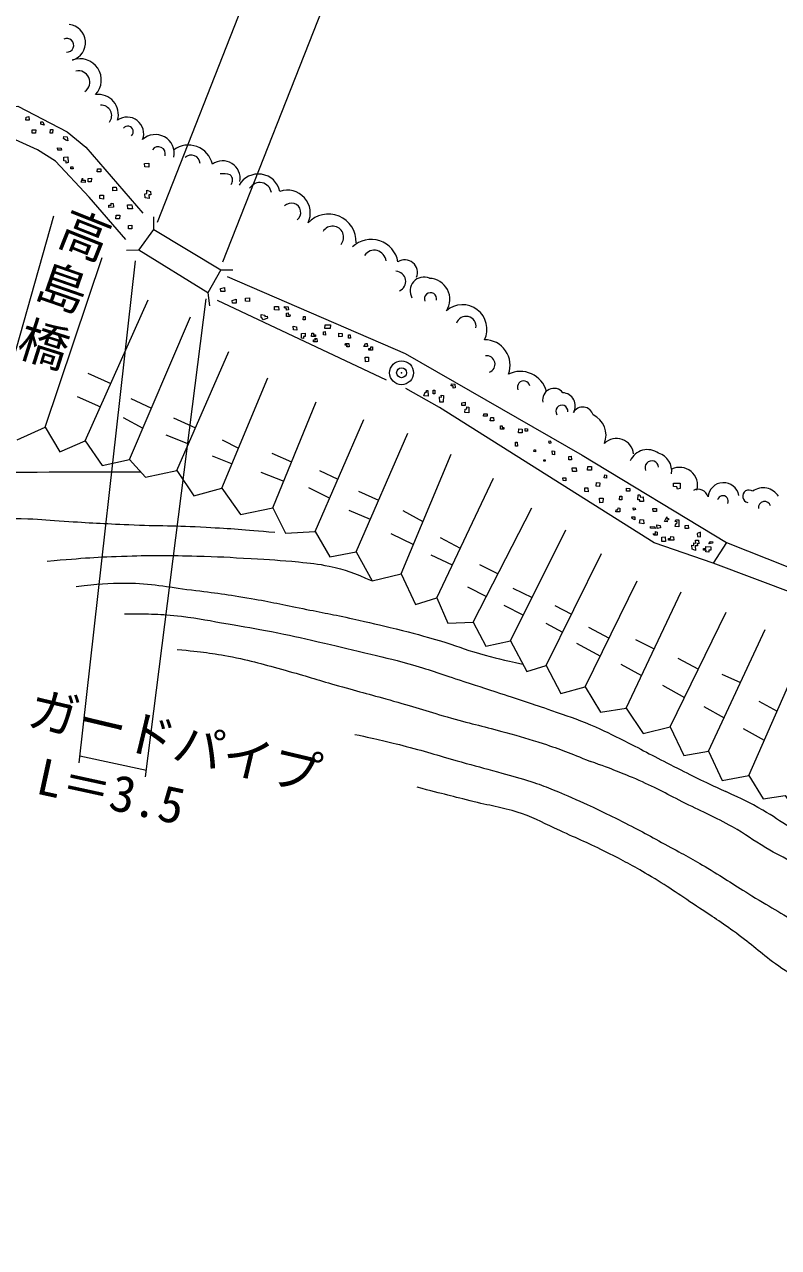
# Model space of a CAD drawing. Units: millimetres, scale not verified. Extents: x 40000 to 680000, y 20000 to 380000.
# Drawn here: x 424950 to 462875, y 252030 to 313584 of the extents above; entities that cross this region are included whole.
import ezdxf
from ezdxf.enums import TextEntityAlignment as Align

# ---------------------------------------------------------------- set-up
doc = ezdxf.new("R2010")
doc.units = ezdxf.units.MM
doc.header["$LTSCALE"] = 1000
doc.header["$PDMODE"] = 32
doc.header["$PDSIZE"] = 500
for name, color, linetype, lineweight in [('M-BGD', 7, 'Continuous', 13), ('M-BMK-SRVR', 3, 'Continuous', 13), ('M-STR-HTXT', 7, 'Continuous', 13), ('M-STR-STR1', 1, 'Continuous', 13)]:
    doc.layers.add(name, color=color, linetype=linetype, lineweight=lineweight)
doc.styles.add('ＭＳ ゴシック', font='')
doc.styles.get('ＭＳ ゴシック').set_extended_font_data('MS Gothic')

msp = doc.modelspace()

# ---------------------------------------------------------------- linework, layer by layer
at = {"layer": 'M-BGD'}
for p, q in [((423563, 293830), (426425, 303951)), ((425997, 293317), (428859, 301858)), ((428005, 292634), (431165, 299723)), ((443161, 295677), (434666, 299685)), ((430225, 291695), (433300, 298869)), ((432617, 291139), (435222, 297118)), ((428133, 296043), (429290, 295517)), ((434880, 290243), (437186, 295794)), ((427605, 294862), (428769, 294348)), ((430293, 294762), (431333, 294280)), ((437442, 289260), (439620, 294598)), ((429916, 293807), (430901, 293270)), ((432453, 293782), (433548, 293277)), ((439577, 288065), (442012, 293702)), ((441627, 287040), (444232, 293018)), ((432051, 292928), (433201, 292481)), ((434890, 292677), (435721, 292268)), ((434388, 291873), (435390, 291470)), ((437397, 292009), (438386, 291572)), ((443891, 285929), (446410, 291951)), ((436844, 291054), (437989, 290601)), ((439783, 291129), (440712, 290692)), ((445684, 284734), (448545, 290755)), ((439231, 290275), (440305, 289750)), ((441743, 290099), (442758, 289635)), ((441266, 289145), (442344, 288686)), ((443979, 289120), (444993, 288563)), ((447521, 283495), (450467, 289260)), ((449400, 282556), (452175, 288150)), ((443376, 287964), (444512, 287413)), ((445863, 287763), (446868, 287226)), ((445385, 286884), (446468, 286383)), ((451193, 281317), (453969, 286954)), ((447835, 286413), (448766, 285932)), ((447229, 285275), (448189, 284802)), ((449505, 285216), (450487, 284747)), ((453158, 280250), (455763, 285588)), ((455207, 279182), (457983, 285033)), ((449061, 284359), (450043, 283853)), ((451618, 284344), (452470, 283911)), ((457428, 278243), (460246, 284008)), ((451175, 283458), (452018, 282992)), ((453317, 283251), (454352, 282697)), ((455678, 282623), (456622, 282164)), ((459350, 277004), (462205, 283126)), ((461376, 275790), (464566, 283050)), ((452714, 282447), (453913, 281798)), ((454950, 281392), (455986, 280824)), ((457814, 281693), (458845, 281141)), ((460020, 280890), (460966, 280468)), ((457035, 280337), (458149, 279717)), ((461878, 279533), (462800, 279030)), ((459115, 279257), (460139, 278697)), ((461100, 278152), (462156, 277565))]:
    msp.add_line(p, q, dxfattribs=at)
for points in [[(418954, 308915), (422055, 309338), (424618, 309464), (427104, 308183), (428034, 307404), (430898, 304088)], [(430044, 302757), (428210, 304892), (426502, 306700), (425597, 307278), (423939, 308032), (421729, 308007), (419446, 307734)], [(435151, 300898), (444099, 297030), (452991, 291905), (460251, 287509)], [(460251, 287509), (459585, 286471), (456621, 287501), (445819, 294309), (444123, 295257)], [(424588, 292677), (425997, 293317), (426723, 292079), (428005, 292634), (428859, 291396), (430225, 291695), (431037, 290798), (432617, 291139), (433471, 289858), (434880, 290243), (435820, 288919), (437442, 289260), (438083, 287979), (439577, 288065), (440303, 286783), (441627, 287040), (442439, 285588), (443891, 285929), (444617, 284392), (445684, 284734), (446239, 283453), (447521, 283495), (448161, 282300), (449400, 282556), (450211, 281018), (451193, 281317), (451919, 279908), (453158, 280250), (453926, 278969), (455207, 279182), (456061, 277901), (457428, 278243), (458111, 276791), (459350, 277004)], [(460251, 287509), (463346, 286281), (465456, 285653), (467440, 285301), (469425, 285075), (470530, 285000), (473369, 283920), (480327, 280629), (485251, 276157), (486883, 274725)], [(486180, 273871), (478820, 279925), (474474, 282010), (470254, 283744), (468194, 283970), (466486, 284221), (463773, 284899), (459585, 286471)], [(459350, 277004), (460045, 275539), (461376, 275790), (462105, 274610), (463210, 274786), (464039, 273555), (465295, 273806), (466526, 272073), (467631, 272173)]]:
    msp.add_lwpolyline(points, dxfattribs=at)
for points in [[(425169, 308957), (425178, 308774), (425022, 308774), (425030, 308922)], [(425934, 308513), (425769, 308565), (425769, 308687), (425865, 308687)], [(425517, 308287), (425508, 308105), (425343, 308105), (425343, 308279)], [(426264, 308296), (426369, 308296), (426360, 308105), (426247, 308105)], [(427101, 307936), (427127, 307728), (427031, 307762), (426918, 307849), (426927, 307945)], [(426796, 307354), (426805, 307258), (426623, 307258), (426614, 307371)], [(427127, 306919), (427144, 306632), (427040, 306598), (427040, 306702), (426927, 306728), (426936, 306911)], [(431197, 306597), (431197, 306397), (430997, 306414), (430979, 306588)], [(427388, 306420), (427393, 306313), (427280, 306318), (427275, 306420)], [(428796, 306319), (428796, 306163), (428613, 306163), (428622, 306319)], [(427866, 305841), (427866, 305754), (427996, 305746), (428005, 305624), (427805, 305641)], [(428318, 305850), (428300, 305659), (428161, 305668), (428161, 305833)], [(429563, 305388), (429589, 305223), (429397, 305206), (429397, 305397)], [(428919, 304989), (428919, 304797), (428746, 304823), (428737, 304989)], [(431292, 305180), (431310, 305006), (431197, 305015), (431214, 304832), (431014, 304867), (431005, 305067), (431101, 305084), (431101, 305249)], [(429415, 304571), (429432, 304389), (429198, 304380), (429189, 304484), (429302, 304493), (429311, 304597)], [(430380, 304302), (430145, 304302), (430136, 304511), (430345, 304502)], [(429745, 303980), (429736, 303798), (429545, 303806), (429554, 303989)], [(430354, 303476), (430354, 303294), (430180, 303294), (430180, 303459)], [(435010, 300342), (435027, 300151), (434819, 300142), (434810, 300290)], [(436270, 299820), (436261, 299647), (436062, 299655), (436062, 299812)], [(435592, 299760), (435601, 299551), (435410, 299551), (435401, 299699)], [(437722, 299386), (437739, 299203), (437530, 299221), (437530, 299395)], [(438215, 299373), (438215, 299334), (438221, 299214), (438131, 299211), (438131, 299283), (438032, 299316), (438035, 299382)], [(437035, 298960), (437035, 298882), (437157, 298899), (437165, 298803), (436974, 298725), (436861, 298847), (436853, 298995)], [(438209, 299063), (438218, 298985), (438306, 298976), (438300, 298895), (438134, 298886), (438128, 299051)], [(439064, 298892), (439064, 298724), (438973, 298717), (438982, 298886)], [(438639, 298375), (438642, 298206), (438480, 298212), (438471, 298393)], [(439063, 298044), (439063, 297875), (438988, 297878), (438991, 297782), (438886, 297800), (438886, 298032)], [(439487, 298044), (439484, 297963), (439581, 297960), (439581, 297878), (439385, 297875), (439397, 298044)], [(440077, 298125), (440083, 297948), (439984, 297957), (439984, 298122)], [(440335, 298462), (440323, 298290), (440056, 298290), (440074, 298459)], [(440929, 298028), (440926, 297875), (440767, 297869), (440761, 298041)], [(441338, 297959), (441350, 297788), (441254, 297797), (441251, 297971)], [(439662, 297785), (439668, 297617), (439484, 297617), (439484, 297707), (439581, 297707), (439572, 297791)], [(441263, 297529), (441281, 297358), (441170, 297358), (441182, 297436), (441085, 297442), (441094, 297526)], [(442187, 297535), (442202, 297376), (442023, 297371), (442100, 297520)], [(442453, 297356), (442448, 297197), (442264, 297187), (442264, 297284), (442376, 297279), (442376, 297366)], [(442090, 296845), (442253, 296845), (442258, 296615), (442105, 296599)], [(446425, 295492), (446602, 295474), (446614, 295293), (446515, 295281), (446509, 295395), (446410, 295395)], [(445243, 295161), (445249, 294884), (445035, 294893), (445107, 295074), (445165, 295074), (445165, 295161)], [(445583, 295173), (445589, 294992), (445504, 294995), (445498, 295173)], [(446019, 294911), (446016, 294583), (445844, 294574), (445820, 294836), (445922, 294821), (445913, 294920)], [(447112, 294574), (447107, 294410), (446948, 294410), (446948, 294548)], [(447296, 294323), (447291, 294042), (447102, 294047), (447112, 294221), (447204, 294236), (447204, 294344)], [(448047, 293986), (448216, 293986), (448216, 293878), (448037, 293878)], [(448537, 293800), (448548, 293638), (448376, 293641), (448408, 293802)], [(448969, 293379), (448971, 293302), (449056, 293300), (449056, 293210), (448891, 293213), (448886, 293381)], [(449980, 293211), (449980, 293032), (449796, 293038), (449822, 293232)], [(450251, 293227), (450256, 293114), (450134, 293119), (450128, 293242)], [(449735, 292562), (449750, 292357), (449638, 292357), (449643, 292557)], [(451437, 292524), (451427, 292606), (451299, 292596), (451335, 292504)], [(450583, 292170), (450644, 292175), (450650, 292083), (450573, 292093)], [(451601, 292105), (451611, 291921), (451504, 291941), (451494, 292120)], [(452445, 291854), (452455, 291681), (452327, 291681), (452332, 291839)], [(451064, 291679), (451146, 291674), (451140, 291603), (451074, 291603)], [(452695, 291266), (452711, 291093), (452506, 291093), (452501, 291266)], [(453468, 291339), (453468, 291161), (453274, 291155), (453289, 291334)], [(452026, 290762), (452185, 290762), (452185, 290608), (452037, 290629)], [(454230, 290900), (454230, 290746), (454102, 290762), (454133, 290925)], [(453289, 290256), (453305, 290071), (453126, 290087), (453136, 290271)], [(453888, 290511), (453877, 290332), (453709, 290342), (453714, 290527)], [(455389, 290237), (455395, 290094), (455221, 290099), (455221, 290252)], [(457929, 290500), (457929, 290222), (457790, 290205), (457755, 290309), (457599, 290335), (457590, 290500)], [(454050, 289746), (454045, 289521), (453881, 289516), (453866, 289746)], [(454986, 289848), (454996, 289654), (454883, 289664), (454894, 289848)], [(456075, 289808), (456090, 289572), (455906, 289572), (455906, 289664), (455793, 289664), (455814, 289915), (455901, 289920), (455931, 289802)], [(454894, 289245), (454899, 289061), (454699, 289061), (454704, 289153), (454796, 289158), (454807, 289250)], [(455645, 288800), (455650, 288708), (455650, 288652), (455517, 288724), (455492, 288805)], [(455666, 289245), (455676, 289174), (455574, 289138), (455563, 289255)], [(456739, 289225), (456744, 289066), (456565, 289066), (456555, 289230)], [(457261, 288805), (457261, 288729), (457343, 288718), (457348, 288647), (457251, 288642), (457266, 288550), (457148, 288565)], [(456080, 288647), (456105, 288458), (455891, 288488), (455921, 288667)], [(456658, 288304), (456673, 288222), (456433, 288233), (456438, 288325)], [(456928, 288376), (456939, 288243), (456775, 288217), (456755, 288407)], [(457705, 288647), (457869, 288657), (457869, 288304), (457685, 288325), (457710, 288468), (457767, 288458), (457777, 288550), (457685, 288565)], [(458334, 288381), (458355, 288212), (458186, 288222), (458181, 288376)], [(456765, 288038), (456765, 287885), (456596, 287880), (456576, 287957), (456688, 287967), (456688, 288064)], [(457173, 287803), (457184, 287558), (457010, 287563), (457010, 287788)], [(457598, 287803), (457603, 287624), (457347, 287624), (457337, 287721), (457450, 287721), (457460, 287819)], [(458856, 287634), (458871, 287450), (458789, 287461), (458794, 287353), (458687, 287348), (458702, 287103), (458533, 287185), (458518, 287374), (458620, 287369), (458610, 287491), (458712, 287486), (458697, 287629)], [(458953, 288033), (458789, 287972), (458794, 287813), (458953, 287803)], [(459566, 287553), (459561, 287486), (459377, 287450), (459454, 287563)], [(459464, 287287), (459474, 287128), (459377, 287128), (459377, 287026), (459214, 287036), (459229, 287128), (459096, 287123), (459096, 287215), (459219, 287215), (459219, 287312)]]:
    msp.add_lwpolyline(points, close=True, dxfattribs=at)
for centre, radius, start, end in [((427099, 312672), 918, 287.3224, 83.53592), ((427083, 312538), 344, 266.3934, 116.72686), ((427740, 310786), 1075, 316.93252, 109.99824), ((427663, 310680), 570, 305.37633, 103.01009), ((428664, 309052), 1010, 343.58416, 97.94305), ((428808, 308994), 528, 321.18862, 93.51114), ((430116, 308093), 830, 338.73208, 125.61135), ((430145, 308193), 278, 311.16853, 140.99332), ((431531, 307093), 949, 349.06382, 132.55326), ((431675, 307073), 359, 343.64093, 144.29989), ((433195, 306280), 1235, 13.02239, 126.41245), ((433344, 306575), 434, 1.59342, 134.80376), ((434912, 305833), 888, 350.45233, 125.31801), ((434893, 304722), 1352, 72.50587, 94.07446), ((435089, 305754), 332, 316.19778, 50.73868), ((436710, 304944), 1113, 12.44001, 150.37754), ((436781, 305032), 595, 8.94189, 148.1406), ((438170, 304090), 1155, 334.69704, 108.83323), ((438373, 304122), 473, 307.58277, 135.93783), ((440236, 302652), 1391, 357.50286, 137.25741), ((440443, 302876), 559, 320.05364, 148.27105), ((442390, 301398), 1367, 10.06751, 133.44078), ((442542, 301627), 594, 5.87553, 145.42581), ((444077, 301100), 636, 337.65894, 122.42596), ((443614, 300651), 510, 292.72361, 87.62741), ((445035, 300178), 691, 65.78897, 210.39915), ((445286, 299751), 1057, 326.99882, 88.22724), ((445373, 299778), 307, 345.89208, 204.0474), ((446981, 298251), 1228, 334.06649, 131.19416), ((447160, 298391), 504, 351.57303, 162.43774), ((448097, 296435), 1279, 339.16954, 90.47944), ((448186, 296483), 430, 290.61261, 96.64138), ((449895, 294768), 1355, 15.37023, 116.42531), ((450063, 295326), 319, 14.07632, 202.79358), ((451580, 294702), 570, 37.86341, 192.95202), ((451994, 294392), 660, 328.4852, 86.91375), ((451978, 294119), 304, 355.81508, 214.69515), ((453029, 293798), 533, 14.33912, 152.17154), ((453071, 292907), 1127, 338.635, 65.17136), ((454728, 291886), 861, 6.23015, 134.82925), ((456288, 291235), 951, 54.53277, 155.77536), ((456577, 291122), 925, 350.81158, 73.49301), ((456500, 291277), 341, 3.7314, 204.34109), ((457907, 290399), 896, 343.7967, 117.06882), ((458832, 289681), 513, 14.40773, 118.09328), ((460110, 289739), 784, 10.57075, 174.88187), ((461386, 289837), 315, 53.23447, 258.56106), ((462107, 289354), 908, 32.24394, 125.88843), ((460077, 289593), 275, 335.40233, 166.74838), ((462178, 289264), 311, 16.30187, 188.45964)]:
    msp.add_arc(centre, radius, start, end, dxfattribs=at)
for points, knots in [([(415717, 290292), (416589, 290508), (416855, 290566), (417596, 290676), (418506, 290812), (419027, 290788), (419945, 290847), (424172, 291122), (425586, 291051), (430788, 291072)], [0, 0, 0, 0, 1, 1, 1, 2, 2, 2, 3, 3, 3, 3]), ([(420628, 288370), (421646, 288549), (421950, 288601), (422806, 288669), (423704, 288741), (424211, 288728), (425112, 288712), (425831, 288699), (426230, 288628), (426948, 288584), (428215, 288507), (428925, 288469), (430194, 288413), (431711, 288346), (432563, 288369), (434080, 288285), (435432, 288210), (435876, 288174), (437539, 288029)], [0, 0, 0, 0, 1, 1, 1, 2, 2, 2, 3, 3, 3, 4, 4, 4, 5, 5, 5, 6, 6, 6, 6]), ([(426094, 286577), (428009, 286738), (428538, 286789), (430108, 286833), (431475, 286872), (432243, 286868), (433610, 286833), (434678, 286806), (435276, 286771), (436343, 286705), (437278, 286647), (437803, 286630), (438735, 286534), (439338, 286472), (439678, 286444), (440272, 286321), (441147, 286139), (441463, 285984), (442439, 285588)], [0, 0, 0, 0, 1, 1, 1, 2, 2, 2, 3, 3, 3, 4, 4, 4, 5, 5, 5, 6, 6, 6, 6]), ([(427546, 285296), (428706, 285438), (429079, 285466), (430066, 285466), (431357, 285467), (432072, 285282), (433354, 285125), (434524, 284981), (435180, 284896), (436343, 284698), (437365, 284523), (437931, 284389), (438948, 284185), (439933, 283988), (440487, 283888), (441468, 283673), (442321, 283486), (442798, 283373), (443646, 283160), (444517, 282942), (445005, 282818), (445866, 282563), (446640, 282333), (447055, 282144), (447831, 281922), (448673, 281681), (448968, 281620), (450012, 281396)], [0, 0, 0, 0, 1, 1, 1, 2, 2, 2, 3, 3, 3, 4, 4, 4, 5, 5, 5, 6, 6, 6, 7, 7, 7, 8, 8, 8, 9, 9, 9, 9]), ([(429980, 283929), (431327, 283919), (431730, 283927), (432841, 283801), (433765, 283697), (434274, 283573), (435190, 283417), (436042, 283272), (436520, 283199), (437368, 283032), (438289, 282851), (438801, 282728), (439717, 282520), (440636, 282311), (441149, 282187), (442065, 281965), (442934, 281754), (443426, 281653), (444286, 281410), (445281, 281128), (445822, 280917), (446806, 280598), (447624, 280333), (448082, 280184), (448898, 279915), (449900, 279585), (450465, 279410), (451460, 279061), (452232, 278790), (452671, 278651), (453425, 278335), (454106, 278049), (454471, 277851), (455133, 277523), (456109, 277040), (456637, 276731), (457610, 276242), (458623, 275734), (458952, 275577), (460219, 274973)], [0, 0, 0, 0, 1, 1, 1, 2, 2, 2, 3, 3, 3, 4, 4, 4, 5, 5, 5, 6, 6, 6, 7, 7, 7, 8, 8, 8, 9, 9, 9, 10, 10, 10, 11, 11, 11, 12, 12, 12, 13, 13, 13, 13]), ([(432628, 282136), (433941, 282001), (434329, 281958), (435404, 281751), (436536, 281533), (437152, 281328), (438265, 281025), (439238, 280760), (439772, 280575), (440742, 280299), (441824, 279991), (442436, 279840), (443517, 279531), (444654, 279206), (445283, 278996), (446421, 278676), (447485, 278378), (448091, 278248), (449154, 277951), (449891, 277744), (450306, 277634), (451033, 277395), (451981, 277085), (452295, 276949), (453422, 276492)], [0, 0, 0, 0, 1, 1, 1, 2, 2, 2, 3, 3, 3, 4, 4, 4, 5, 5, 5, 6, 6, 6, 7, 7, 7, 8, 8, 8, 8]), ([(441568, 277857), (442814, 277584), (443149, 277509), (444154, 277251), (445240, 276972), (445836, 276769), (446917, 276468), (447632, 276268), (448034, 276165), (448749, 275965), (449339, 275801), (449673, 275723), (450256, 275537), (451138, 275256), (451432, 275118), (452467, 274683)], [0, 0, 0, 0, 1, 1, 1, 2, 2, 2, 3, 3, 3, 4, 4, 4, 5, 5, 5, 5]), ([(481885, 253975), (481093, 254926), (480895, 255164), (480260, 255926), (479643, 256665), (479313, 257093), (478678, 257817), (478159, 258410), (477827, 258705), (477304, 259295), (476954, 259690), (476787, 259938), (476432, 260329), (475933, 260879), (475629, 261164), (475117, 261703), (474657, 262188), (474409, 262469), (473945, 262952), (473392, 263527), (473075, 263842), (472513, 264409), (471937, 264990), (471644, 265347), (471031, 265891), (470478, 266382), (470130, 266613), (469549, 267072), (468874, 267604), (468500, 267907), (467816, 268428), (467185, 268908), (466824, 269167), (466183, 269634), (465734, 269961), (465487, 270150), (465028, 270463), (464495, 270826), (464200, 271036), (463646, 271367), (463107, 271689), (462780, 271826), (462239, 272146), (461572, 272541), (461231, 272819), (460556, 273201), (459659, 273709), (459118, 273923), (458195, 274382), (457283, 274835), (456790, 275125), (455859, 275537), (454924, 275951), (454591, 276071), (453422, 276492)], [0, 0, 0, 0, 1, 1, 1, 2, 2, 2, 3, 3, 3, 4, 4, 4, 5, 5, 5, 6, 6, 6, 7, 7, 7, 8, 8, 8, 9, 9, 9, 10, 10, 10, 11, 11, 11, 12, 12, 12, 13, 13, 13, 14, 14, 14, 15, 15, 15, 16, 16, 16, 17, 17, 17, 18, 18, 18, 18]), ([(471690, 259347), (469988, 260641), (469533, 260983), (468188, 262080), (466969, 263075), (466363, 263728), (465114, 264685), (464218, 265372), (463632, 265639), (462722, 266308), (461937, 266885), (461545, 267271), (460758, 267845), (459992, 268405), (459541, 268687), (458751, 269212), (457806, 269839), (457293, 270217), (456316, 270792), (455532, 271254), (455082, 271497), (454267, 271902), (453344, 272361), (452813, 272587), (451875, 273013), (451127, 273352), (450730, 273600), (449953, 273867), (449043, 274179), (448496, 274230), (447562, 274465), (446444, 274746), (446094, 274835), (444701, 275191)], [0, 0, 0, 0, 1, 1, 1, 2, 2, 2, 3, 3, 3, 4, 4, 4, 5, 5, 5, 6, 6, 6, 7, 7, 7, 8, 8, 8, 9, 9, 9, 10, 10, 10, 11, 11, 11, 11]), ([(452467, 274683), (453695, 274121), (454025, 273972), (455005, 273477), (455917, 273016), (456418, 272737), (457316, 272246), (458106, 271814), (458551, 271576), (459325, 271116), (460201, 270596), (460668, 270268), (461536, 269734), (462552, 269109), (463149, 268803), (464148, 268152), (464892, 267667), (465292, 267371), (466007, 266845), (466695, 266340), (467068, 266040), (467741, 265514), (468571, 264865), (469043, 264508), (469851, 263831), (470516, 263273), (470856, 262922), (471509, 262349), (472298, 261656), (472771, 261302), (473543, 260590), (474182, 260002), (474500, 259632), (475112, 259016), (475932, 258192), (476402, 257741), (477210, 256903), (478049, 256033), (478313, 255744), (479323, 254643)], [0, 0, 0, 0, 1, 1, 1, 2, 2, 2, 3, 3, 3, 4, 4, 4, 5, 5, 5, 6, 6, 6, 7, 7, 7, 8, 8, 8, 9, 9, 9, 10, 10, 10, 11, 11, 11, 12, 12, 12, 13, 13, 13, 13]), ([(486118, 252030), (483906, 254412), (483334, 255019), (481582, 256965), (480368, 258314), (479710, 259091), (478494, 260438), (478042, 260938), (477785, 261215), (477326, 261710), (476661, 262428), (476295, 262837), (475618, 263543), (475056, 264130), (474750, 264467), (474161, 265026), (473677, 265485), (473380, 265714), (472880, 266156), (472281, 266685), (471956, 266994), (471348, 267512), (470806, 267973), (470493, 268219), (469941, 268668), (469394, 269113), (469098, 269375), (468534, 269798), (468009, 270192), (467686, 270372), (467153, 270753), (466736, 271051), (466526, 271251), (466097, 271532), (465642, 271831), (465356, 271949), (464892, 272235), (464324, 272585), (464021, 272804), (463460, 273165), (462922, 273510), (462632, 273723), (462078, 274044), (461376, 274451), (461111, 274564), (460219, 274973)], [0, 0, 0, 0, 1, 1, 1, 2, 2, 2, 3, 3, 3, 4, 4, 4, 5, 5, 5, 6, 6, 6, 7, 7, 7, 8, 8, 8, 9, 9, 9, 10, 10, 10, 11, 11, 11, 12, 12, 12, 13, 13, 13, 14, 14, 14, 15, 15, 15, 15])]:
    msp.add_open_spline(points, degree=3, knots=knots, dxfattribs=at)
at = {"layer": 'M-BMK-SRVR'}
msp.add_circle((443917, 296056), 600, dxfattribs=at)
msp.add_point((443917, 296056), dxfattribs=at)
at = {"layer": 'M-STR-HTXT'}
for p, q in [((431647, 303626), (440444, 326121)), ((443898, 324490), (434913, 301617)), ((430512, 301694), (427690, 276421)), ((431044, 275712), (434092, 299781)), ((427730, 276782), (431087, 276049))]:
    msp.add_line(p, q, dxfattribs=at)
at = {"layer": 'M-STR-STR1'}
for p, q in [((431462, 303267), (431462, 303902)), ((430694, 302217), (430088, 302203)), ((434831, 301242), (435437, 301242)), ((434167, 300075), (434255, 299425))]:
    msp.add_line(p, q, dxfattribs=at)
msp.add_lwpolyline([(431462, 303267), (434831, 301242), (434167, 300075), (430694, 302217)], close=True, dxfattribs=at)

# ---------------------------------------------------------------- texts
at = {"layer": 'M-STR-HTXT', "style": 'ＭＳ ゴシック'}
for s, rotation, p in [('高', 338.354, (427456, 301600)), ('島', 340.844, (426400, 298962)), ('橋', 342.489, (425496, 296087)), ('ガードパイプ', 346.68, (432181, 276082)), ('L＝3.5', 347.719, (428991, 273561))]:
    msp.add_text(s, height=1833, rotation=rotation, dxfattribs=at).set_placement(p, align=Align.BOTTOM_CENTER)

doc.saveas('drawing.dxf')
